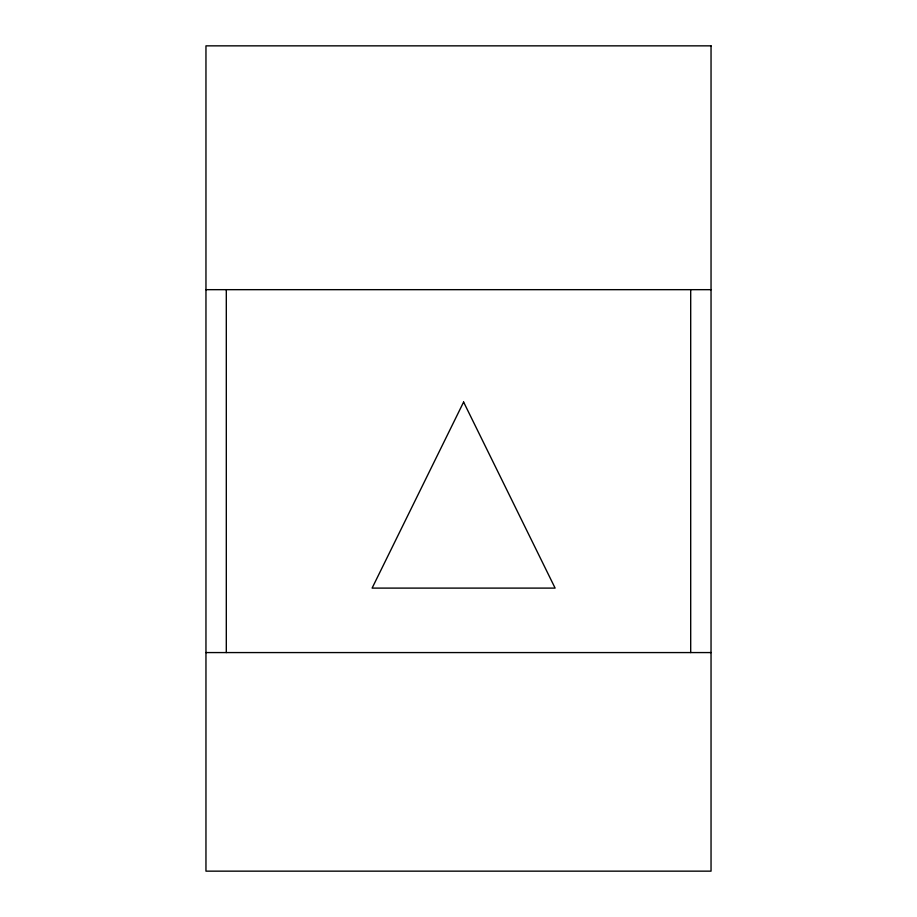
<?xml version="1.0" encoding="UTF-8"?>
<svg xmlns="http://www.w3.org/2000/svg" width="917" height="917" viewBox="0 0 917 917"><rect width="100%" height="100%" fill="white"/><g stroke="black" fill="none" stroke-linecap="round" stroke-linejoin="round"><path stroke-width="1.38" d="M205.958 289.669L711.042 289.669M205.958 652.572L711.042 652.572M690.696 289.669L690.696 652.572M226.304 289.669L226.304 652.572M463.612 402.047L372.107 588.106L555.117 588.106L463.612 402.047M711.042 45.85L205.958 45.85L205.958 871.15L711.042 871.15L711.042 45.85"/></g></svg>
